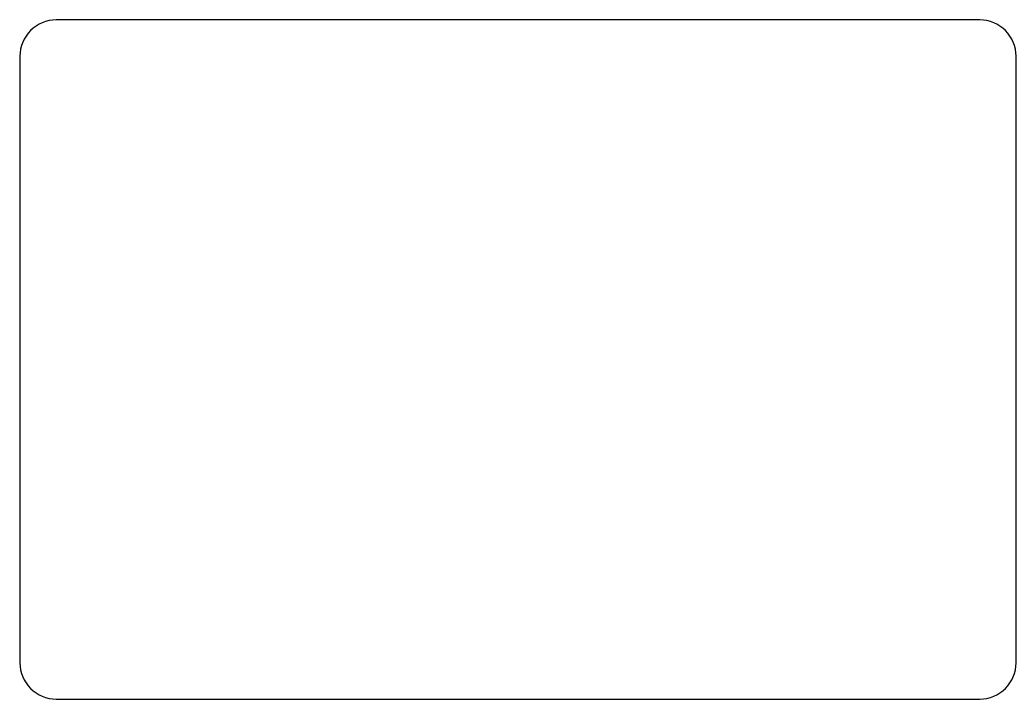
# Model space of a CAD drawing. Header units: millimetres. Extents: x -11 to 11, y -7.5 to 7.5.
import ezdxf

# ---------------------------------------------------------------- set-up
doc = ezdxf.new("R2010")
doc.units = ezdxf.units.MM

msp = doc.modelspace()

# ---------------------------------------------------------------- linework, layer by layer
msp.add_lwpolyline([(11, 6.7, 0.414214), (10.2, 7.5), (-10.2, 7.5, 0.414214), (-11, 6.7), (-11, -6.7, 0.414214), (-10.2, -7.5), (10.2, -7.5, 0.414214), (11, -6.7)], format="xyb", close=True)

doc.saveas('drawing.dxf')
